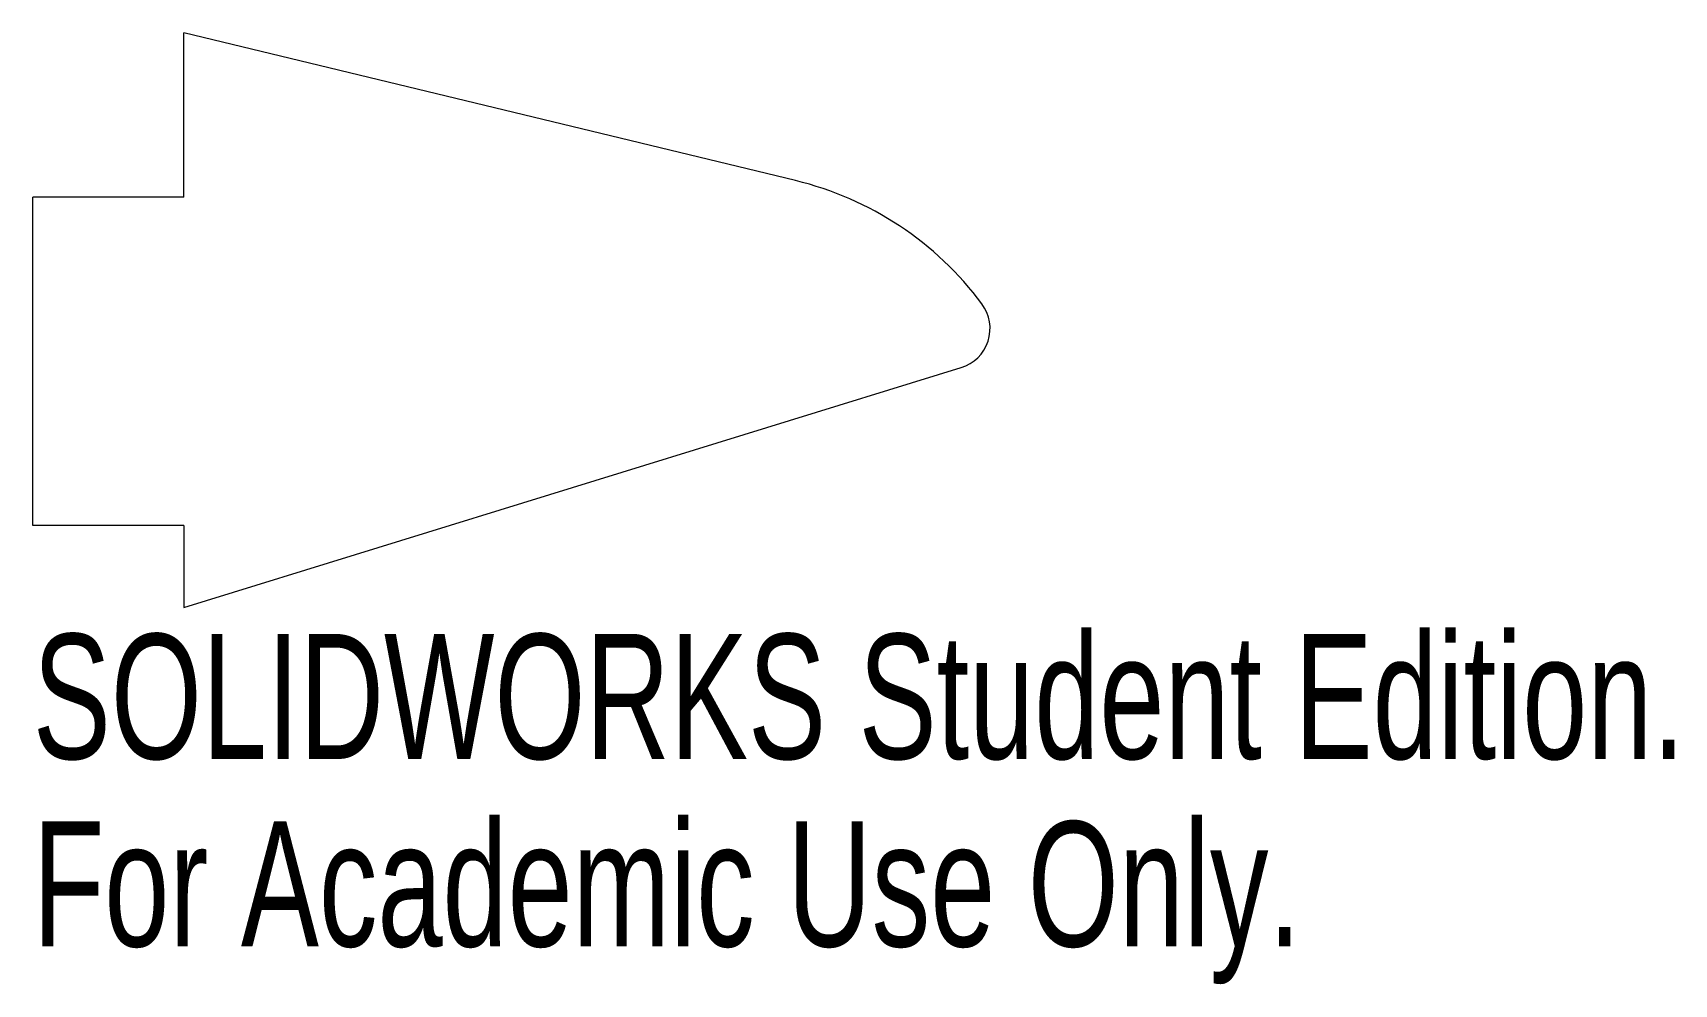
# Model space of a CAD drawing. Header units: inches. Extents: x -0.12 to 2.38, y -0.95 to 0.5.
import ezdxf

# ---------------------------------------------------------------- set-up
doc = ezdxf.new("R2010")
doc.units = ezdxf.units.IN
doc.header["$MEASUREMENT"] = 0
doc.styles.add('SLDTEXTSTYLE0', font='TXT', dxfattribs={"width": 0.7})

msp = doc.modelspace()

# ---------------------------------------------------------------- linework, layer by layer
at = {"color": 7, "linetype": 'Continuous', "lineweight": 15}
for p, q in [((1.046, 0.275), (0.115, 0.5)), ((0.115, 0.25), (0.115, 0.5)), ((0.115, 0.25), (-0.115, 0.25)), ((-0.115, -0.25), (-0.115, 0.25)), ((0.115, -0.375), (1.2981, -0.0097)), ((0.115, -0.25), (-0.115, -0.25)), ((0.115, -0.25), (0.115, -0.375))]:
    msp.add_line(p, q, dxfattribs=at)
for centre, radius, start, end in [((0.9285, -0.211), 0.5, 36.634, 76.4121), ((1.2796, 0.05), 0.0625, 287.1598, 36.634)]:
    msp.add_arc(centre, radius, start, end, dxfattribs=at)

# ---------------------------------------------------------------- texts
at = {"color": 7, "linetype": 'Continuous', "char_height": 0.1903, "attachment_point": 1, "style": 'SLDTEXTSTYLE0'}
for s, insert in [('SOLIDWORKS Student Edition.', (-0.115, -0.4151)), ('For Academic Use Only.', (-0.115, -0.7006))]:
    msp.add_mtext(s, dxfattribs=dict(at, insert=insert))

doc.saveas('drawing.dxf')
